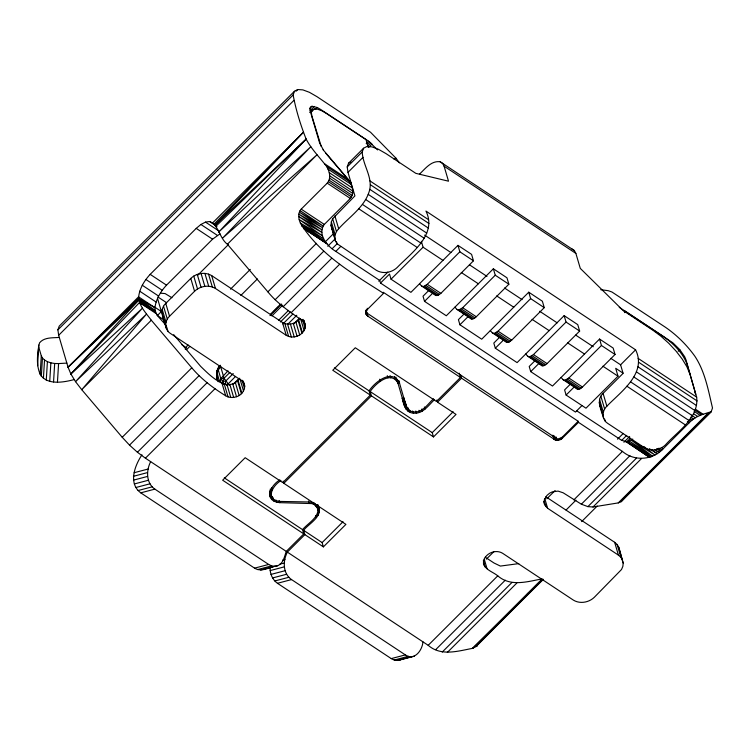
<?xml version="1.0" encoding="UTF-8"?>
<svg xmlns="http://www.w3.org/2000/svg" width="750" height="750" viewBox="0 0 750 750"><rect width="100%" height="100%" fill="white"/><g stroke="black" fill="none" stroke-linecap="round" stroke-linejoin="round"><path stroke-width="1.12" d="M216.628 376.397L216.722 371.353L218.747 366.488C218.747 370.903 215.156 375.056 217.294 379.472L216.628 376.397L218.203 381.741M141.966 454.8C134.794 465.562 127.959 483.412 140.766 492.844L254.578 568.153C261.853 572.831 270.15 566.578 277.622 565.753C283.406 563.409 284.438 556.594 286.256 551.391L145.416 458.194L137.428 452.259L129.516 445.125L122.213 437.278L81.741 389.691L75.544 381.666L70.884 374.006L68.062 367.238L138.516 298.519C138.975 289.312 144.037 280.959 150.178 274.359L196.228 228.375L200.906 224.475L205.5 222.112L209.597 221.503C218.972 225.141 219.431 238.35 227.4 244.247L267.872 291.844C277.734 304.05 291 312.553 303.628 321.488C305.747 324.075 305.766 327.787 304.097 330.609C300.506 336.412 292.219 339 286.256 335.325L215.466 288.478C208.912 284.447 199.987 286.05 194.559 291.272L169.537 316.256C164.456 320.794 164.325 329.738 170.419 333.459L241.209 380.306C248.297 384.9 243.319 394.913 236.522 396.731C232.969 397.922 228.919 397.8 225.694 395.803C213.188 388.041 201.309 379.116 191.784 367.809L151.312 320.222C146.419 313.556 139.959 306.938 138.516 298.519L154.903 307.65C154.753 315.328 162.375 320.091 166.191 325.828M220.688 382.594L220.819 378.609L218.297 370.05L220.237 365.241L224.062 378.234L229.341 385.369M365.972 312.994L365.747 310.847L366.234 314.231L365.747 310.847L366.234 314.231L367.875 316.2L460.453 377.466L436.425 401.456L355.284 347.766L332.766 370.256L370.331 395.119L282.741 482.578L245.166 457.716L222.647 480.206L303.778 533.897L286.256 551.391M366.103 311.709L367.528 309.319L383.541 293.334C353.062 273.816 319.894 254.869 300.375 223.144C298.472 218.775 297.647 212.925 301.2 209.138L327.234 183.15C331.453 178.491 329.587 171.328 326.644 166.5C319.744 157.425 311.484 149.297 306.131 139.097C300.553 124.875 295.912 109.978 293.137 94.95L294.459 91.256L297.787 89.531L302.887 89.887L309.422 92.316L316.931 96.647L370.547 132.263L395.934 158.156L399.45 162.872M582.019 405.516L575.466 412.059L380.522 283.05L379.762 280.481L335.85 251.428C327.338 246.384 317.072 234.272 324.309 224.428L350.334 198.441C355.238 192.769 352.05 184.2 347.784 179.119L325.903 153.384M59.288 337.416C52.631 337.987 44.212 337.059 39.497 342.891C37.444 353.006 35.85 364.387 40.172 374.288C46.969 385.528 63.675 382.331 74.231 379.575M37.65 365.728L38.625 345.038M40.172 374.288L41.297 355.847L38.775 347.288M41.325 376.481L42.45 358.031L41.297 355.847M43.406 378.459L44.531 360.019L42.45 358.031M46.275 380.1L47.4 361.659L44.531 360.019M49.734 381.291L50.869 362.841L47.4 361.659M53.55 381.938L54.675 363.497L50.869 362.841M57.459 382.013L58.584 363.572L66.853 363.103M280.978 480.609C272.231 485.738 264.947 499.828 279.984 501.431L309.319 501.984L314.222 503.147M316.453 504.778C322.444 515.747 308.241 522.694 302.522 529.622L303.778 533.897M283.2 481.163L283.828 483.3L345.909 524.381L323.381 546.872L304.866 534.619L303.609 530.334C308.578 523.697 324.947 515.55 317.316 505.237M166.312 328.519C164.325 320.634 158.194 310.341 165.759 303.412L190.781 278.419C196.209 273.206 205.134 271.603 211.688 275.634L282.478 322.481C288.122 325.95 296.091 323.859 299.766 318.469M624.75 312.666L624.084 310.416L663.562 336.544C673.406 343.612 682.612 352.631 687.038 364.134L696.656 397.116C699.178 418.134 677.325 431.456 665.4 444.947C659.972 450.159 651.047 451.762 644.503 447.731L607.744 423.412C601.65 419.681 601.791 410.738 606.863 406.209C620.569 391.922 647.25 373.416 635.597 349.809L425.953 211.078C437.606 234.684 410.925 253.191 397.209 267.478C391.791 272.691 382.866 274.294 376.312 270.262L337.078 243.731L335.447 240.994L331.669 228.15L331.003 225.075L331.35 221.859L332.672 218.728L354.919 195.9L347.991 172.35L347.213 166.931L348.534 163.238L363.553 148.238L366.872 146.512L371.972 146.878L378.506 149.306L386.025 153.628L415.819 173.344L448.509 181.191L444.094 166.2L442.603 163.387L440.194 161.794C431.381 160.359 425.231 168.778 419.55 174.084M335.447 240.994C333.853 236.672 335.541 231.909 338.672 228.741C349.688 216.422 365.681 206.4 369.816 189.338C372.338 176.391 362.681 164.747 362.231 151.941L363.553 148.238M603.638 418.463C601.65 410.587 595.519 400.284 603.084 393.366L623.1 373.369L620.588 364.809L610.828 358.35M545.794 496.725L614.644 542.288L617.119 544.491L618.75 547.228L623.194 563.156L622.856 566.372L621.525 569.503L594.281 597.328C588.853 602.55 579.928 604.153 573.375 600.112L502.584 553.266C495.928 549.131 486.112 552.919 483.75 560.334C481.847 568.866 492.844 571.631 497.766 575.841C510.581 587.025 527.362 581.644 542.175 578.869L472.603 648.337C457.781 651.122 441.009 656.503 428.194 645.319L287.353 552.112L304.866 534.619M225.197 384.356L225.759 381.028L233.222 373.575M277.622 565.753L274.688 566.316L271.631 565.875L268.669 564.45L154.866 489.131C145.969 482.972 146.128 470.484 150.666 461.663M422.944 641.841C422.372 650.25 414.394 661.2 405.347 654.891L291.544 579.581C282.647 573.422 282.816 560.925 287.353 552.112M220.003 233.869L212.569 239.184L166.519 285.169C160.65 291.384 156.094 299.1 154.903 307.65L138.562 296.841L68.062 367.238L58.659 335.278L57.891 329.859L59.203 326.156L294.459 91.256M221.878 382.987L223.134 381.384L224.062 378.234L229.866 372.45M217.284 374.653L216.591 376.744L216.722 371.353L218.822 367.941M368.287 147.478L365.972 139.612L326.494 113.484L321.713 110.728L317.559 109.191L314.306 108.956L312.197 110.053L311.353 112.406L311.85 115.856L321.178 146.306M185.269 349.294L187.856 344.569M629.888 492.009L620.953 501.778L618.263 502.903L592.997 506.991L587.897 506.625L581.362 504.197L563.156 492.797L558.066 491.1L552.328 491.859L549.694 493.134L546.975 495.384L544.312 499.856L544.556 504.581L547.631 508.284L618.422 555.131L620.906 557.334L622.528 560.072M220.519 367.219L216.722 371.353L219.497 381.741L220.819 378.609L228.009 370.809M173.681 334.641L200.662 366.375C210.131 375.525 228.122 394.416 239.747 378.234M460.594 374.972L461.541 378.188L555.375 440.053L556.828 440.344L557.681 439.275L562.153 437.259L578.175 421.266L383.231 292.256L383.541 293.334M226.659 385.444L235.472 376.491M151.312 320.222L81.741 389.691L146.484 314.119L75.544 381.666L142.491 308.147L70.884 374.006L138.703 300.131L155.053 310.331L138.516 298.519M216.731 226.566L214.866 225.234L306.131 139.097L218.569 232.181L310.8 146.756L222.572 238.144L316.997 154.791L227.4 244.247M212.803 222.713L303.319 132.328L214.866 225.234L216.769 226.453M70.884 374.006L139.481 302.55L155.606 312.103L138.703 300.131L68.062 367.238M214.116 224.091L215.991 225.309L214.116 224.091L303.319 132.328M543.216 579.366L472.603 648.337L475.922 646.613L542.344 579.6M296.128 91.181L297.787 89.531M57.891 329.859L293.137 94.95M58.659 335.278L293.916 100.369M309.525 108.731L312.009 106.256L317.297 107.522L320.719 109.491L368.634 141.197L377.606 149.906M310.191 110.55L314.334 106.416M309.731 112.519L312.197 110.053M311.841 111.422L314.306 108.956M315.637 109.172L317.297 107.522M157.35 315.553L161.381 311.531L157.603 298.688M197.822 275.138L228.356 244.65M366.188 143.644L368.634 141.197M367.312 144.459L369.759 142.012M367.631 146.231L370.894 142.978M347.213 166.931L362.231 151.941M368.728 147.291L371.981 144.037M230.512 289.172L250.312 269.391M347.991 172.35L363 157.359M186.6 349.631L189.825 346.416M240.891 295.416L257.4 278.944M122.213 437.278L191.784 367.809M267.872 291.844L316.425 243.356M325.256 241.875L333.478 233.663M327.75 246.263L335.156 238.875M129.516 445.125L199.088 375.656M275.175 299.691L323.728 251.203M332.175 248.691L337.106 243.759M270.441 314.25L280.387 304.322M273.309 311.962L278.278 307.003M269.962 315.591L281.569 304.012M335.803 251.381L340.734 246.45M271.903 315.909L282.675 305.156M137.428 452.259L207.009 382.791M283.087 306.816L331.641 258.337M278.569 320.334L288.506 310.406M280.416 321.966L290.363 312.037M145.416 458.194L214.997 388.716M291.075 312.75L339.628 264.272M282.938 323.925L292.884 313.997M287.681 324.366L296.794 315.262M233.156 384.309L238.959 378.525M293.653 323.906L299.456 318.113M378.778 281.194L387.834 272.156M380.522 283.05L389.531 274.059L391.041 279.197L410.916 292.35L457.969 245.372L471.581 254.372L473.466 260.794L440.887 293.334L438.216 295.256L435.928 295.519L421.509 285.975L419.531 283.744M391.041 279.197L423.075 247.209L421.322 241.266M421.509 285.975L423.366 286.603L427.275 284.325L459.853 251.794L457.969 245.372M428.466 290.775L423.019 296.222L424.528 301.359L446.306 315.769L493.359 268.791L506.972 277.8L508.866 284.222L476.288 316.753L473.616 318.675L471.319 318.938L456.9 309.403L454.931 307.162M424.528 301.359L433.144 292.753M279.891 479.887C269.897 485.709 263.597 501.159 279.778 502.659L311.803 503.578L314.194 504.553L317.4 507.994M370.331 395.119L369.075 390.834C374.784 382.097 392.156 368.034 399.572 383.044L398.944 380.897M436.884 400.031L437.512 402.178L456.028 414.422L433.5 436.913L371.428 395.841L370.162 391.556C375.131 383.953 391.209 369.675 398.137 383.456L396.872 379.172M283.828 483.3L371.428 395.841M456.9 309.403L458.766 310.022L462.675 307.744L495.253 275.212L493.359 268.791M463.866 314.203L458.409 319.641L459.928 324.778L481.706 339.197L528.759 292.209L542.372 301.219L544.256 307.641L511.678 340.172L509.006 342.103L506.719 342.366L492.3 332.822L490.322 330.591M459.928 324.778L468.544 316.172M492.3 332.822L494.156 333.45L498.066 331.163L530.644 298.631L528.759 292.209M433.556 398.775C427.753 403.856 422.625 413.006 413.634 411.909C406.397 411.441 405.019 403.322 403.669 397.706L407.184 408.347M405.881 409.059L402.225 398.128C403.491 404.306 405.544 412.659 413.25 413.128C422.803 414.375 428.616 405.122 434.644 399.497M500.034 336.844L493.809 343.059L495.319 348.206L517.097 362.616L564.15 315.637L577.762 324.647L579.656 331.069L547.078 363.6L544.406 365.522L542.109 365.784L527.691 356.241L525.722 354.009M437.512 402.178L461.541 378.188M495.319 348.206L503.934 339.6M323.381 546.872L322.125 542.587L343.041 521.709M433.5 436.913L432.244 432.638L453.159 411.75M527.691 356.241L529.556 356.869L533.456 354.591L566.044 322.059L564.15 315.637M535.434 360.262L529.2 366.488L530.719 371.625L552.497 386.034L599.55 339.056L613.162 348.066L615.047 354.488L582.469 387.019L579.797 388.95L577.5 389.213L563.091 379.669L561.112 377.438M530.719 371.625L539.334 363.019M563.091 379.669L564.947 380.287L568.856 378.009L601.434 345.478L599.55 339.056M570.047 384.469L564.6 389.906L566.109 395.044L585.984 408.197L618.019 376.209L615.694 368.287L623.044 373.153M566.109 395.044L574.725 386.438M620.588 364.809L635.597 349.809M555.816 437.128L556.828 440.344L561.281 439.266L578.484 422.334L578.175 421.266M678.113 351.272L679.772 349.613L672.853 342.806L619.247 307.322M486.347 559.163L493.8 551.719M546.816 498.778L555.103 490.509M617.531 439.181L623.288 433.425M621.769 440.325L626.7 435.394M623.916 442.247L629.672 436.5M626.231 442.416L630.347 438.3M428.194 645.319L497.766 575.841M573.853 499.875L622.406 451.397C634.294 461.625 652.875 460.162 663.244 448.716L689.269 422.728C694.978 416.194 703.444 414.169 711.178 411.703L712.5 408.009C708.347 390.413 705.047 371.55 694.847 356.203C686.775 344.972 676.838 335.109 665.438 327.262L611.934 292.003L608.297 290.7L600.741 289.697M566.1 510L575.962 500.147M435.703 649.641L505.284 580.172M581.362 504.197L629.916 455.719M442.238 652.069L511.809 582.6M587.897 506.625L636.45 458.147M447.338 652.434L516.919 582.956M592.997 506.991L641.55 458.512M581.616 521.625L597.234 506.025M618.263 502.903L707.859 413.438L620.953 501.778L711.178 411.703L685.491 437.137M475.922 646.613L543.234 579.384M622.528 499.491L631.641 490.462M638.269 483.9L639.928 482.259M645.722 476.522L649.041 473.241M654.009 468.319L657.328 465.038M661.462 460.931L666.441 456.009M669.75 452.728L675.553 446.981M678.038 444.525L683.841 438.778M527.269 594.15L528.938 592.528M534.769 586.838L538.941 582.769M215.569 226.584L306.131 139.097M394.144 159.394L395.934 158.156M632.794 439.125L626.737 441.816L621.45 440.222L576.656 410.784M477.028 644.85L476.831 646.087L476.419 645.216M263.531 569.466L266.147 567.928M270.113 567.703C269.831 573.675 272.55 579.788 277.444 583.294L391.256 658.603C394.416 660.619 398.803 661.238 401.953 658.894M312.009 106.256L310.5 107.034L309.9 108.722L310.247 111.188L319.659 143.138L323.306 149.794M348.534 163.238L351.028 161.944M134.147 472.706L148.247 469.003M133.416 476.297L147.506 472.594M133.472 480.141L147.562 476.428M134.316 483.956L148.416 480.253M135.891 487.509L149.991 483.797M138.094 490.538L152.184 486.825M140.766 492.844L154.866 489.131M282.759 560.016L284.925 559.444M254.578 568.153L268.669 564.45M257.541 569.578L271.631 565.875M279.853 564.178L284.194 563.034M260.597 570.028L274.688 566.316M270.15 570.581L284.25 566.878M270.994 574.406L285.094 570.703M272.569 577.95L286.669 574.247M274.772 580.988L288.872 577.275M277.444 583.294L291.544 579.581M391.256 658.603L405.347 654.891M394.219 660.028L408.319 656.316M397.275 660.469L411.366 656.766M400.209 659.906L414.3 656.203M474.637 646.547L477.037 645.966M518.766 563.625L500.372 566.072L493.987 562.997L485.231 557.203M224.062 378.234L220.819 378.609L223.134 381.384L225.759 381.028M160.444 293.175L165.113 293.578L171.947 297.75M54.675 363.497L58.584 363.572M327.047 243.881L303.75 228.459L326.062 242.747L301.791 225.787L323.606 238.772L300.375 223.144L322.462 235.781L299.156 219.591L321.863 232.369L298.716 216.469L321.9 229.819L298.837 214.162L322.369 227.597L299.344 212.128L323.091 225.984L300.047 210.619M643.791 446.475L654.909 455.016L631.191 440.081L652.566 456.206L629.25 441.028L650.953 456.844L627.084 441.769L649.453 457.228L626.156 441.816M649.284 448.65L657.131 453.656L651.722 449.578M627.413 441.694L650.953 456.844M654.994 449.906L658.894 452.419L655.294 449.681M656.663 448.612L660.544 451.144L657.806 449.1M303.75 228.459L326.541 243.309M658.95 448.134L661.847 450.038M440.194 161.794L574.387 250.594L575.878 253.406L580.284 268.387L623.053 310.481L652.847 330.197L660.834 336.131L668.747 343.266L676.059 351.112L682.247 359.137L686.916 366.797L689.728 373.566M444.094 166.2L575.878 253.406M369.938 180.909L428.475 219.647M638.119 358.378L696.656 397.116M370.397 184.744L428.934 223.481M638.587 362.213L697.125 400.95M369.816 189.338L428.353 228.075M637.997 366.806L696.534 405.544M459.853 251.794L473.466 260.794M495.253 275.212L508.866 284.222M530.644 298.631L544.256 307.641M566.044 322.059L579.656 331.069M601.434 345.478L615.047 354.488M324.684 163.828L347.784 179.119M695.353 409.116L703.059 414.216M326.644 166.5L349.753 181.791M694.819 410.138L701.559 414.591M368.212 194.381L426.75 233.119M636.394 371.85L694.931 410.587M328.059 169.144L351.159 184.434M694.172 411.412L699.947 415.238M424.584 235.106L450.919 252.534M469.444 264.788L486.994 276.403M504.544 288.019L522.094 299.634M539.653 311.25L557.203 322.866M575.728 335.128L593.278 346.744M329.278 172.697L352.387 187.988M693.75 413.878L697.603 416.428M365.7 199.528L424.237 238.266M633.881 376.997L692.428 415.734M329.719 175.819L352.828 191.109M691.528 415.238L695.381 417.787M329.597 178.134L352.697 193.416M690.731 417.113L693.619 419.016M329.091 180.169L352.191 195.45M690.047 419.025L691.969 420.3M328.387 181.669L351.488 196.959M688.744 420.131L690.666 421.406M362.456 204.422L420.994 243.159M630.637 381.9L689.175 420.628M327.234 183.15L350.334 198.441M687.347 421.453L689.269 422.728M423.075 247.209L442.95 260.363M461.297 272.503L478.35 283.781M496.697 295.922L513.741 307.209M532.087 319.35L549.131 330.628M567.488 342.769L584.531 354.047M602.878 366.188L618.019 376.209M358.697 208.744L417.234 247.481M626.887 386.212L685.425 424.95M427.275 284.325L440.887 293.334M462.675 307.744L476.288 316.753M498.066 331.163L511.678 340.172M533.456 354.591L547.078 363.6M568.856 378.009L582.469 387.019M425.934 285.469L439.547 294.478M461.334 308.897L474.947 317.897M496.725 332.316L510.338 341.325M532.125 355.734L545.737 364.744M567.516 379.163L581.128 388.172M424.603 286.247L438.216 295.256M460.003 309.666L473.616 318.675M495.394 333.094L509.006 342.103M530.794 356.512L544.406 365.522M566.184 379.941L579.797 388.95M423.366 286.603L436.978 295.613M458.766 310.022L472.378 319.031M494.156 333.45L507.769 342.459M529.556 356.869L543.169 365.878M564.947 380.287L578.559 389.297M301.2 209.138L324.309 224.428M661.322 447.441L663.244 448.716M578.484 422.334L622.406 451.397M365.681 312.225L557.681 439.275L558.366 440.306L559.331 438.947L559.884 439.941L560.869 438.253L561.281 439.266L562.153 437.259L562.472 438.328M209.597 221.503L215.363 225.319M205.5 222.112L218.963 231.009M200.906 224.475L217.247 235.284M196.228 228.375L212.569 239.184M334.387 367.884L369.075 390.834M370.162 391.556L432.244 432.638M150.178 274.359L166.519 285.169M145.856 279.45L162.188 290.259M142.266 285.253L158.606 296.062M157.997 297.019L166.575 302.7M139.763 291.234L156.103 302.044M154.575 307.022L161.381 311.531M139.481 302.55L156.506 313.819M157.106 315.394L164.728 320.447M181.584 344.503L186.347 347.662M224.278 477.844L302.522 529.622M303.609 530.334L322.125 542.587M571.969 248.991L574.387 250.594M471.319 318.938L469.2 316.922M506.719 342.366L504.591 340.341M542.109 365.784L539.991 363.759M577.5 389.213L575.381 387.188M435.928 295.519L433.8 293.494M626.737 441.816L649.453 457.228M301.791 225.787L325.387 241.828M269.981 491.419L271.444 492.562M403.359 400.491L405.253 402.441M351.047 182.756L323.072 149.728M679.772 349.613L684.703 356.747L685.988 359.822L695.737 394.247M599.859 405.619L600.938 407.447M331.669 228.15L332.756 229.978M366.262 309.478L366.637 310.453M366.431 312.009L367.875 316.2L366.619 311.925M365.878 312.15L366.881 315.319L365.953 312.131M554.081 435.759L555.375 440.053L554.672 436.622M603.084 393.366L606.863 406.209M600.862 396.197L604.641 409.041M599.531 399.328L603.319 412.172M604.631 419.062L605.269 421.2M599.194 402.544L602.972 415.387M623.194 563.156L618.75 547.228M617.119 544.491L620.906 557.334M614.644 542.288L618.422 555.131M552.853 435.159L554.109 439.444L553.397 436.097M544.8 498.656L547.631 508.284M544.2 501.281L545.775 506.634M543.609 501.366L544.556 504.581M459.188 373.181L460.453 377.466M484.237 559.134L487.069 568.762M483.319 560.691L485.212 567.112M483.366 562.913L483.994 565.059M424.369 406.988L424.997 409.134M421.903 408.928L422.531 411.066M418.969 410.297L419.606 412.434M415.8 411L416.438 413.137M412.622 410.981L413.25 413.128M409.669 410.259L410.297 412.397M408.206 407.916L408.844 410.053M405.572 403.519L407.775 411.009M395.887 377.1L397.144 381.384M394.537 376.462L395.484 379.678M390.066 375.684L390.694 377.822M387.281 375.666L387.909 377.812M367.209 308.25L367.528 309.319M334.894 215.897L338.672 228.741M332.672 218.728L336.459 231.572M379.791 379.181L380.419 381.319M331.35 221.859L335.128 234.703M336.45 241.594L337.078 243.731M331.003 225.075L334.791 237.919M303.909 320.325L304.847 323.541M303.778 320.494L305.353 325.847M303 319.341L303.628 321.488M302.569 319.697L305.091 328.256M300.628 318.834L304.097 330.609M298.65 319.884L302.428 332.728M298.153 320.391L301.931 333.234M295.931 322.144L299.709 334.988M293.306 323.409L297.084 336.253M290.447 324.103L294.234 336.947M287.569 324.178L291.347 337.022M284.85 323.625L288.628 336.469M282.478 322.481L286.256 335.325M317.878 504.619L319.453 509.972M317.044 505.144L319.247 512.634M316.406 504.853L317.981 510.206M315.478 503.925L316.106 506.062M317.559 513.103L318.197 515.241M313.566 502.416L314.194 504.553M315.731 515.466L316.359 517.603M308.475 501.075L309.103 503.212M279.15 500.522L279.778 502.659M243.206 380.972L244.781 386.325M211.688 275.634L215.466 288.478M242.006 380.175L244.528 388.734M276.066 500.1L276.694 502.238M240.066 379.312L243.534 391.078M271.584 487.678L272.213 489.825M208.528 274.106L212.306 286.95M270.347 488.888L271.294 492.103M273.019 497.916L273.956 501.131M238.088 380.363L241.866 393.206M272.353 496.434L272.981 498.581M237.591 380.859L241.369 393.703M269.85 490.153L271.688 496.65M269.569 491.916L271.772 499.406M204.9 273.366L208.678 286.209M269.662 495.056L270.3 497.194M235.369 382.622L239.147 395.466M201.056 273.469L204.834 286.312M232.734 383.888L236.522 396.731M229.884 384.581L233.663 397.425M197.25 274.387L201.028 287.231M226.997 384.656L230.784 397.5M193.744 276.084L197.522 288.928M224.278 384.094L228.056 396.938M221.906 382.95L225.694 395.803M190.781 278.419L194.559 291.272M165.759 303.412L169.537 316.256M163.537 306.244L167.316 319.088M162.206 309.375L165.994 322.219M166.678 326.972L167.934 331.256M161.869 312.591L165.647 325.434M365.616 312.113L366.234 314.231M398.944 381.112L406.191 406.275M396.872 379.322L404.747 406.688M223.134 381.384L223.884 384.544M556.172 437.137L556.828 440.344M695.091 391.509L695.447 393.975"/></g></svg>
